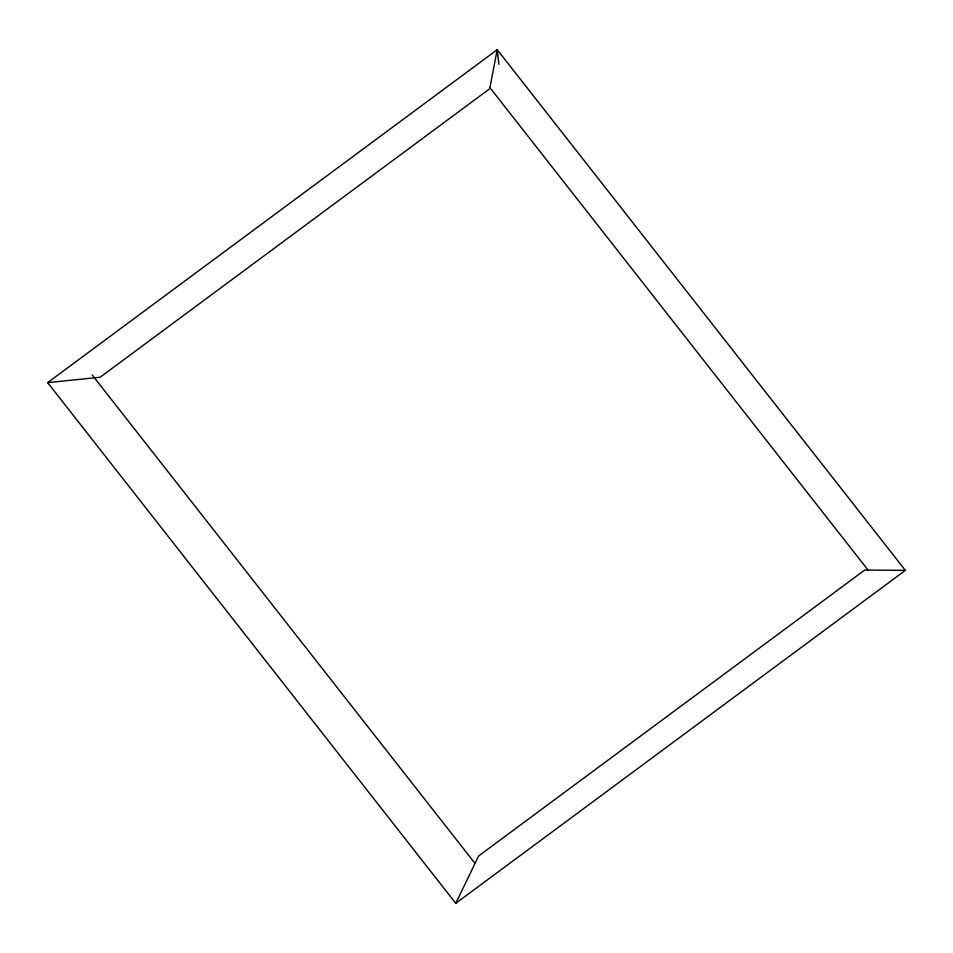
<?xml version="1.0" encoding="UTF-8"?>
<svg xmlns="http://www.w3.org/2000/svg" width="953" height="953" viewBox="0 0 953 953"><rect width="100%" height="100%" fill="white"/><g stroke="black" fill="none" stroke-linecap="round" stroke-linejoin="round"><path stroke-width="1.43" d="M455.76 903.313L478.609 855.997L864.752 570.037L905.35 570.37L497.24 49.687L47.65 382.629L455.76 903.313L905.35 570.37M47.65 382.629L100.136 377.245L489.687 88.76L497.24 49.687L498.884 64.351M489.913 87.616L868.04 570.061M92.131 374.898L475.023 863.418"/></g></svg>
